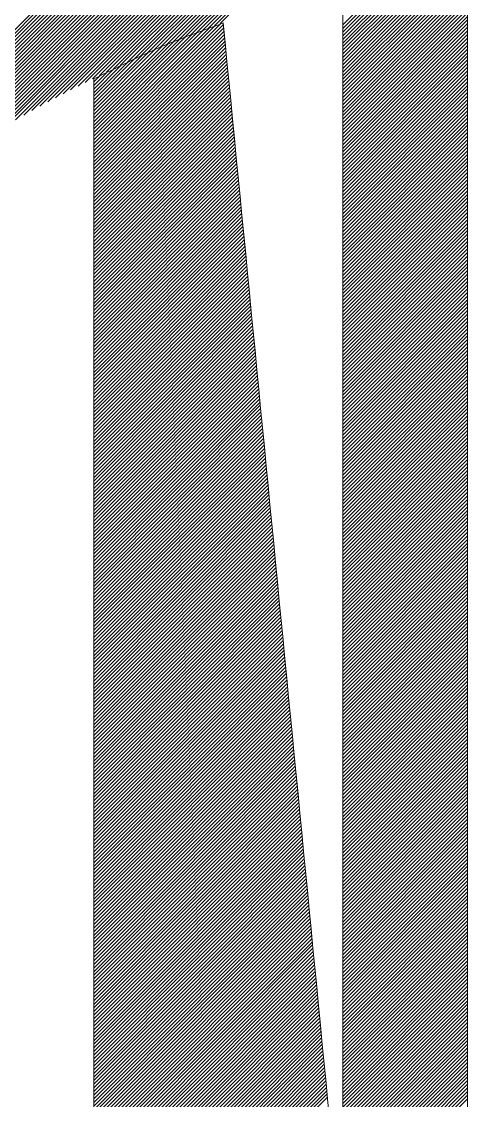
# Model space of a CAD drawing. Header units: inches. Extents: x 35 to 2894, y 23 to 617.
# Drawn here: x 1859.22 to 1862.7, y 133.23 to 141.63 of the extents above; entities that cross this region are included whole.
import ezdxf

# ---------------------------------------------------------------- set-up
doc = ezdxf.new("R2010")
doc.units = ezdxf.units.IN
doc.header["$MEASUREMENT"] = 0
doc.layers.add('ONDOCS', color=7, linetype='Continuous', lineweight=0)

msp = doc.modelspace()

# ---------------------------------------------------------------- linework, layer by layer
at = {"layer": 'ONDOCS', "color": 7, "linetype": 'Continuous', "lineweight": 0, "ltscale": 100}
for p, q in [((1860.729, 141.5982), (1862.0077, 142.877)), ((1860.7745, 141.6154), (1862.0443, 142.8853)), ((1860.3013, 141.4252), (1861.6709, 142.7948)), ((1860.3506, 141.4462), (1861.709, 142.8046)), ((1860.3994, 141.4667), (1861.747, 142.8143)), ((1860.4478, 141.4868), (1861.7847, 142.8237)), ((1860.4957, 141.5064), (1861.8223, 142.833)), ((1860.5431, 141.5255), (1861.8597, 142.8421)), ((1860.5902, 141.5443), (1861.897, 142.8511)), ((1860.6368, 141.5627), (1861.934, 142.8599)), ((1860.6831, 141.5806), (1861.971, 142.8685)), ((1859.8876, 141.2378), (1861.3594, 142.7096)), ((1859.9414, 141.2634), (1861.399, 142.7209)), ((1859.9946, 141.2882), (1861.4384, 142.7321)), ((1860.0471, 141.3125), (1861.4777, 142.743)), ((1860.0991, 141.3361), (1861.5167, 142.7538)), ((1860.1504, 141.3592), (1861.5555, 142.7643)), ((1860.2013, 141.3817), (1861.5942, 142.7747)), ((1860.2516, 141.4037), (1861.6326, 142.7848)), ((1859.4896, 141.0379), (1861.0759, 142.6242)), ((1859.549, 141.069), (1861.1171, 142.6371)), ((1859.6075, 141.0992), (1861.158, 142.6497)), ((1859.6651, 141.1285), (1861.1987, 142.6621)), ((1859.7219, 141.157), (1861.2392, 142.6743)), ((1859.7778, 141.1847), (1861.2795, 142.6863)), ((1859.8331, 141.2116), (1861.3195, 142.6981)), ((1859.1103, 140.8284), (1860.8237, 142.5418)), ((1859.1766, 140.8664), (1860.8664, 142.5562)), ((1859.2416, 140.9031), (1860.9088, 142.5703)), ((1859.3053, 140.9385), (1860.951, 142.5842)), ((1859.3678, 140.9727), (1860.9929, 142.5978)), ((1859.4293, 141.0059), (1861.0345, 142.6111)), ((1858.7538, 140.6134), (1860.6062, 142.4658)), ((1858.8289, 140.6602), (1860.6503, 142.4816)), ((1858.902, 140.7049), (1860.6941, 142.4971)), ((1858.9731, 140.7478), (1860.7376, 142.5123)), ((1859.0425, 140.7889), (1860.7808, 142.5272)), ((1858.3374, 140.3384), (1860.3811, 142.3821)), ((1858.4274, 140.4001), (1860.4267, 142.3995)), ((1858.5136, 140.458), (1860.4721, 142.4165)), ((1858.5965, 140.5126), (1860.5171, 142.4333)), ((1858.6764, 140.5643), (1860.5618, 142.4497)), ((1857.797, 139.9395), (1860.1472, 142.2897)), ((1857.9223, 140.0366), (1860.1947, 142.309)), ((1858.0368, 140.1228), (1860.2419, 142.3278)), ((1858.1431, 140.2008), (1860.2886, 142.3463)), ((1858.2429, 140.2722), (1860.335, 142.3644)), ((1853.5952, 135.8509), (1859.953, 142.2087)), ((1857.2816, 139.509), (1860.0022, 142.2296)), ((1857.4921, 139.6912), (1860.051, 142.2501)), ((1857.6565, 139.8273), (1860.0993, 142.2701)), ((1853.6166, 135.9006), (1859.9033, 142.1873)), ((1853.6384, 135.9507), (1859.8532, 142.1655)), ((1853.6607, 136.0013), (1859.8026, 142.1432)), ((1853.6835, 136.0524), (1859.7515, 142.1204)), ((1861.7305, 141.1815), (1862.6883, 142.1393)), ((1861.7305, 141.2098), (1862.6544, 142.1337)), ((1861.7305, 141.2381), (1862.6206, 142.1282)), ((1861.7305, 141.1532), (1862.7021, 142.1248)), ((1861.7305, 141.2664), (1862.5869, 142.1228)), ((1861.7305, 141.2947), (1862.5533, 142.1175)), ((1853.7069, 136.1041), (1859.6999, 142.097)), ((1861.7305, 141.323), (1862.5197, 142.1122)), ((1861.7305, 141.3513), (1862.486, 142.1068)), ((1861.7305, 141.3796), (1862.4522, 142.1013)), ((1861.7305, 141.1249), (1862.7021, 142.0965)), ((1861.7305, 141.4079), (1862.4182, 142.0956)), ((1861.7305, 141.4362), (1862.3839, 142.0895)), ((1861.7305, 141.4645), (1862.3492, 142.0831)), ((1861.7305, 141.4928), (1862.314, 142.0763)), ((1861.7305, 141.5211), (1862.2783, 142.0688)), ((1861.7305, 141.0966), (1862.7021, 142.0682)), ((1861.7305, 141.5494), (1862.2419, 142.0607)), ((1861.7305, 141.5777), (1862.2049, 142.052)), ((1861.7305, 141.606), (1862.1674, 142.0428)), ((1861.7305, 141.0683), (1862.7021, 142.0399)), ((1861.7305, 141.0401), (1862.7021, 142.0116)), ((1861.7305, 141.0118), (1862.7021, 141.9833)), ((1861.7305, 140.9835), (1862.7021, 141.955)), ((1861.7305, 140.9552), (1862.7021, 141.9267)), ((1861.7305, 140.9269), (1862.7021, 141.8984)), ((1861.7305, 140.8986), (1862.7021, 141.8701)), ((1861.7305, 140.8703), (1862.7021, 141.8418)), ((1861.7305, 140.842), (1862.7021, 141.8135)), ((1861.7305, 140.8137), (1862.7021, 141.7853)), ((1861.7305, 140.7854), (1862.7021, 141.757)), ((1861.7305, 140.7571), (1862.7021, 141.7287)), ((1861.7305, 140.7288), (1862.7021, 141.7004)), ((1859.7874, 140.6249), (1860.7747, 141.6122)), ((1861.7305, 140.7005), (1862.7021, 141.6721)), ((1861.7305, 140.6722), (1862.7021, 141.6438)), ((1861.7305, 140.6439), (1862.7021, 141.6155)), ((1859.7874, 140.5966), (1860.7989, 141.6081)), ((1859.7874, 140.6532), (1860.7294, 141.5951)), ((1859.7874, 140.5683), (1860.8014, 141.5823)), ((1859.7874, 140.6815), (1860.6844, 141.5785)), ((1859.7874, 140.7097), (1860.6396, 141.5619)), ((1859.7874, 140.54), (1860.8039, 141.5565)), ((1859.7874, 140.738), (1860.5948, 141.5454)), ((1859.7874, 140.5117), (1860.8064, 141.5307)), ((1859.7874, 140.7663), (1860.5498, 141.5287)), ((1861.7305, 140.6156), (1862.7021, 141.5872)), ((1861.7305, 140.5873), (1862.7021, 141.5589)), ((1861.7305, 140.559), (1862.7021, 141.5306)), ((1859.7874, 140.7946), (1860.5044, 141.5116)), ((1859.7874, 140.4834), (1860.8089, 141.5049)), ((1859.7874, 140.8229), (1860.4585, 141.4941)), ((1859.7874, 140.4551), (1860.8114, 141.4791)), ((1859.7874, 140.8512), (1860.4119, 141.4757)), ((1859.7874, 140.8795), (1860.3642, 141.4563)), ((1859.7874, 140.4268), (1860.8139, 141.4533)), ((1861.7305, 140.5307), (1862.7021, 141.5023)), ((1861.7305, 140.5024), (1862.7021, 141.474)), ((1861.7305, 140.4741), (1862.7021, 141.4457)), ((1859.7874, 140.9078), (1860.3152, 141.4356)), ((1859.7874, 140.3985), (1860.8164, 141.4275)), ((1859.7874, 140.9361), (1860.2648, 141.4135)), ((1859.7874, 140.3702), (1860.8189, 141.4017)), ((1859.7874, 140.9644), (1860.2131, 141.3901)), ((1859.7874, 140.3419), (1860.8214, 141.3759)), ((1859.7874, 140.9927), (1860.1603, 141.3656)), ((1861.7305, 140.4459), (1862.7021, 141.4174)), ((1861.7305, 140.4176), (1862.7021, 141.3891)), ((1861.7305, 140.3893), (1862.7021, 141.3608)), ((1859.7874, 140.3136), (1860.8239, 141.3501)), ((1859.7874, 141.021), (1860.1064, 141.34)), ((1859.7874, 140.2853), (1860.8264, 141.3244)), ((1859.7874, 141.0493), (1860.0519, 141.3137)), ((1859.7874, 140.257), (1860.8289, 141.2986)), ((1859.7874, 141.0776), (1859.9968, 141.287)), ((1861.7305, 140.361), (1862.7021, 141.3325)), ((1861.7305, 140.3327), (1862.7021, 141.3042)), ((1861.7305, 140.3044), (1862.7021, 141.2759)), ((1859.7874, 140.2287), (1860.8314, 141.2728)), ((1859.7874, 141.1059), (1859.9416, 141.2601)), ((1859.7874, 140.2004), (1860.8339, 141.247)), ((1859.7874, 141.1342), (1859.8865, 141.2333)), ((1859.7874, 140.1721), (1860.8364, 141.2212)), ((1859.7874, 141.1625), (1859.8319, 141.207)), ((1859.7874, 140.1438), (1860.8389, 141.1954)), ((1861.7305, 140.2761), (1862.7021, 141.2476)), ((1861.7305, 140.2478), (1862.7021, 141.2194)), ((1861.7305, 140.2195), (1862.7021, 141.1911)), ((1859.7874, 140.1156), (1860.8414, 141.1696)), ((1859.7874, 140.0873), (1860.844, 141.1438)), ((1859.7874, 140.059), (1860.8465, 141.118)), ((1861.7305, 140.1912), (1862.7021, 141.1628)), ((1861.7305, 140.1629), (1862.7021, 141.1345)), ((1859.7874, 140.0307), (1860.849, 141.0922)), ((1859.7874, 140.0024), (1860.8515, 141.0664)), ((1859.7874, 139.9741), (1860.854, 141.0406)), ((1861.7305, 140.1346), (1862.7021, 141.1062)), ((1861.7305, 140.1063), (1862.7021, 141.0779)), ((1861.7305, 140.078), (1862.7021, 141.0496)), ((1859.7874, 139.9458), (1860.8565, 141.0149)), ((1859.7874, 139.9175), (1860.859, 140.9891)), ((1859.7874, 139.8892), (1860.8615, 140.9633)), ((1861.7305, 140.0497), (1862.7021, 141.0213)), ((1861.7305, 140.0214), (1862.7021, 140.993)), ((1861.7305, 139.9931), (1862.7021, 140.9647)), ((1859.7874, 139.8609), (1860.864, 140.9375)), ((1859.7874, 139.8326), (1860.8665, 140.9117)), ((1859.7874, 139.8043), (1860.869, 140.8859)), ((1859.7874, 139.776), (1860.8715, 140.8601)), ((1861.7305, 139.9648), (1862.7021, 140.9364)), ((1861.7305, 139.9365), (1862.7021, 140.9081)), ((1861.7305, 139.9082), (1862.7021, 140.8798)), ((1859.7874, 139.7477), (1860.874, 140.8343)), ((1859.7874, 139.7194), (1860.8765, 140.8085)), ((1859.7874, 139.6911), (1860.879, 140.7827)), ((1861.7305, 139.88), (1862.7021, 140.8515)), ((1861.7305, 139.8517), (1862.7021, 140.8232)), ((1861.7305, 139.8234), (1862.7021, 140.7949)), ((1859.7874, 139.6628), (1860.8815, 140.7569)), ((1859.7874, 139.6345), (1860.884, 140.7311)), ((1859.7874, 139.6062), (1860.8865, 140.7054)), ((1861.7305, 139.7951), (1862.7021, 140.7666)), ((1861.7305, 139.7668), (1862.7021, 140.7383)), ((1861.7305, 139.7385), (1862.7021, 140.71)), ((1859.7874, 139.5779), (1860.889, 140.6796)), ((1859.7874, 139.5496), (1860.8915, 140.6538)), ((1859.7874, 139.5214), (1860.894, 140.628)), ((1859.7874, 139.4931), (1860.8965, 140.6022)), ((1861.7305, 139.7102), (1862.7021, 140.6817)), ((1861.7305, 139.6819), (1862.7021, 140.6534)), ((1861.7305, 139.6536), (1862.7021, 140.6252)), ((1859.7874, 139.4648), (1860.899, 140.5764)), ((1859.7874, 139.4365), (1860.9015, 140.5506)), ((1859.7874, 139.4082), (1860.904, 140.5248)), ((1861.7305, 139.6253), (1862.7021, 140.5969)), ((1861.7305, 139.597), (1862.7021, 140.5686)), ((1861.7305, 139.5687), (1862.7021, 140.5403)), ((1859.7874, 139.3799), (1860.9065, 140.499)), ((1859.7874, 139.3516), (1860.909, 140.4732)), ((1859.7874, 139.3233), (1860.9116, 140.4474)), ((1861.7305, 139.5404), (1862.7021, 140.512)), ((1861.7305, 139.5121), (1862.7021, 140.4837)), ((1861.7305, 139.4838), (1862.7021, 140.4554)), ((1859.7874, 139.295), (1860.9141, 140.4217)), ((1859.7874, 139.2667), (1860.9166, 140.3959)), ((1859.7874, 139.2384), (1860.9191, 140.3701)), ((1861.7305, 139.4555), (1862.7021, 140.4271)), ((1861.7305, 139.4272), (1862.7021, 140.3988)), ((1861.7305, 139.3989), (1862.7021, 140.3705)), ((1859.7874, 139.2101), (1860.9216, 140.3443)), ((1859.7874, 139.1818), (1860.9241, 140.3185)), ((1859.7874, 139.1535), (1860.9266, 140.2927)), ((1859.7874, 139.1252), (1860.9291, 140.2669)), ((1861.7305, 139.3706), (1862.7021, 140.3422)), ((1861.7305, 139.3423), (1862.7021, 140.3139)), ((1861.7305, 139.3141), (1862.7021, 140.2856)), ((1859.7874, 139.0969), (1860.9316, 140.2411)), ((1859.7874, 139.0686), (1860.9341, 140.2153)), ((1859.7874, 139.0403), (1860.9366, 140.1895)), ((1861.7305, 139.2858), (1862.7021, 140.2573)), ((1861.7305, 139.2575), (1862.7021, 140.229)), ((1861.7305, 139.2292), (1862.7021, 140.2007)), ((1859.7874, 139.012), (1860.9391, 140.1637)), ((1859.7874, 138.9837), (1860.9416, 140.1379)), ((1859.7874, 138.9555), (1860.9441, 140.1122)), ((1861.7305, 139.2009), (1862.7021, 140.1724)), ((1861.7305, 139.1726), (1862.7021, 140.1441)), ((1861.7305, 139.1443), (1862.7021, 140.1158)), ((1859.7874, 138.9272), (1860.9466, 140.0864)), ((1859.7874, 138.8989), (1860.9491, 140.0606)), ((1859.7874, 138.8706), (1860.9516, 140.0348)), ((1861.7305, 139.116), (1862.7021, 140.0875)), ((1861.7305, 139.0877), (1862.7021, 140.0593)), ((1861.7305, 139.0594), (1862.7021, 140.031)), ((1859.7874, 138.8423), (1860.9541, 140.009)), ((1859.7874, 138.814), (1860.9566, 139.9832)), ((1859.7874, 138.7857), (1860.9591, 139.9574)), ((1859.7874, 138.7574), (1860.9616, 139.9316)), ((1861.7305, 139.0311), (1862.7021, 140.0027)), ((1861.7305, 139.0028), (1862.7021, 139.9744)), ((1861.7305, 138.9745), (1862.7021, 139.9461)), ((1859.7874, 138.7291), (1860.9641, 139.9058)), ((1859.7874, 138.7008), (1860.9666, 139.88)), ((1859.7874, 138.6725), (1860.9691, 139.8542)), ((1861.7305, 138.9462), (1862.7021, 139.9178)), ((1861.7305, 138.9179), (1862.7021, 139.8895)), ((1861.7305, 138.8896), (1862.7021, 139.8612)), ((1859.7874, 138.6442), (1860.9716, 139.8284)), ((1859.7874, 138.6159), (1860.9741, 139.8027)), ((1859.7874, 138.5876), (1860.9766, 139.7769)), ((1861.7305, 138.8613), (1862.7021, 139.8329)), ((1861.7305, 138.833), (1862.7021, 139.8046)), ((1861.7305, 138.8047), (1862.7021, 139.7763)), ((1859.7874, 138.5593), (1860.9791, 139.7511)), ((1859.7874, 138.531), (1860.9817, 139.7253)), ((1859.7874, 138.5027), (1860.9842, 139.6995)), ((1861.7305, 138.7764), (1862.7021, 139.748)), ((1861.7305, 138.7482), (1862.7021, 139.7197)), ((1861.7305, 138.7199), (1862.7021, 139.6914)), ((1859.7874, 138.4744), (1860.9867, 139.6737)), ((1859.7874, 138.4461), (1860.9892, 139.6479)), ((1859.7874, 138.4178), (1860.9917, 139.6221)), ((1859.7874, 138.3896), (1860.9942, 139.5963)), ((1861.7305, 138.6916), (1862.7021, 139.6631)), ((1861.7305, 138.6633), (1862.7021, 139.6348)), ((1861.7305, 138.635), (1862.7021, 139.6065)), ((1859.7874, 138.3613), (1860.9967, 139.5705)), ((1859.7874, 138.333), (1860.9992, 139.5447)), ((1859.7874, 138.3047), (1861.0017, 139.519)), ((1861.7305, 138.6067), (1862.7021, 139.5782)), ((1861.7305, 138.5784), (1862.7021, 139.5499)), ((1861.7305, 138.5501), (1862.7021, 139.5216)), ((1859.7874, 138.2764), (1861.0042, 139.4932)), ((1859.7874, 138.2481), (1861.0067, 139.4674)), ((1859.7874, 138.2198), (1861.0092, 139.4416)), ((1861.7305, 138.5218), (1862.7021, 139.4934)), ((1861.7305, 138.4935), (1862.7021, 139.4651)), ((1861.7305, 138.4652), (1862.7021, 139.4368)), ((1859.7874, 138.1915), (1861.0117, 139.4158)), ((1859.7874, 138.1632), (1861.0142, 139.39)), ((1859.7874, 138.1349), (1861.0167, 139.3642)), ((1861.7305, 138.4369), (1862.7021, 139.4085)), ((1861.7305, 138.4086), (1862.7021, 139.3802)), ((1861.7305, 138.3803), (1862.7021, 139.3519)), ((1859.7874, 138.1066), (1861.0192, 139.3384)), ((1859.7874, 138.0783), (1861.0217, 139.3126)), ((1859.7874, 138.05), (1861.0242, 139.2868)), ((1859.7874, 138.0217), (1861.0267, 139.261)), ((1861.7305, 138.352), (1862.7021, 139.3236)), ((1861.7305, 138.3237), (1862.7021, 139.2953)), ((1861.7305, 138.2954), (1862.7021, 139.267)), ((1859.7874, 137.9934), (1861.0292, 139.2352)), ((1859.7874, 137.9651), (1861.0317, 139.2095)), ((1859.7874, 137.9368), (1861.0342, 139.1837)), ((1861.7305, 138.2671), (1862.7021, 139.2387)), ((1861.7305, 138.2388), (1862.7021, 139.2104)), ((1861.7305, 138.2105), (1862.7021, 139.1821)), ((1859.7874, 137.9085), (1861.0367, 139.1579)), ((1859.7874, 137.8802), (1861.0392, 139.1321)), ((1859.7874, 137.8519), (1861.0417, 139.1063)), ((1861.7305, 138.1822), (1862.7021, 139.1538)), ((1861.7305, 138.154), (1862.7021, 139.1255)), ((1861.7305, 138.1257), (1862.7021, 139.0972)), ((1859.7874, 137.8237), (1861.0442, 139.0805)), ((1859.7874, 137.7954), (1861.0467, 139.0547)), ((1859.7874, 137.7671), (1861.0493, 139.0289)), ((1861.7305, 138.0974), (1862.7021, 139.0689)), ((1861.7305, 138.0691), (1862.7021, 139.0406)), ((1861.7305, 138.0408), (1862.7021, 139.0123)), ((1859.7874, 137.7388), (1861.0518, 139.0031)), ((1859.7874, 137.7105), (1861.0543, 138.9773)), ((1859.7874, 137.6822), (1861.0568, 138.9515)), ((1859.7874, 137.6539), (1861.0593, 138.9257)), ((1861.7305, 138.0125), (1862.7021, 138.984)), ((1861.7305, 137.9842), (1862.7021, 138.9557)), ((1861.7305, 137.9559), (1862.7021, 138.9275)), ((1859.7874, 137.6256), (1861.0618, 138.9)), ((1859.7874, 137.5973), (1861.0643, 138.8742)), ((1859.7874, 137.569), (1861.0668, 138.8484)), ((1861.7305, 137.9276), (1862.7021, 138.8992)), ((1861.7305, 137.8993), (1862.7021, 138.8709)), ((1861.7305, 137.871), (1862.7021, 138.8426)), ((1859.7874, 137.5407), (1861.0693, 138.8226)), ((1859.7874, 137.5124), (1861.0718, 138.7968)), ((1859.7874, 137.4841), (1861.0743, 138.771)), ((1861.7305, 137.8427), (1862.7021, 138.8143)), ((1861.7305, 137.8144), (1862.7021, 138.786)), ((1861.7305, 137.7861), (1862.7021, 138.7577)), ((1859.7874, 137.4558), (1861.0768, 138.7452)), ((1859.7874, 137.4275), (1861.0793, 138.7194)), ((1859.7874, 137.3992), (1861.0818, 138.6936)), ((1861.7305, 137.7578), (1862.7021, 138.7294)), ((1861.7305, 137.7295), (1862.7021, 138.7011)), ((1861.7305, 137.7012), (1862.7021, 138.6728)), ((1859.7874, 137.3709), (1861.0843, 138.6678)), ((1859.7874, 137.3426), (1861.0868, 138.642)), ((1859.7874, 137.3143), (1861.0893, 138.6163)), ((1859.7874, 137.286), (1861.0918, 138.5905)), ((1861.7305, 137.6729), (1862.7021, 138.6445)), ((1861.7305, 137.6446), (1862.7021, 138.6162)), ((1861.7305, 137.6163), (1862.7021, 138.5879)), ((1859.7874, 137.2577), (1861.0943, 138.5647)), ((1859.7874, 137.2295), (1861.0968, 138.5389)), ((1859.7874, 137.2012), (1861.0993, 138.5131)), ((1861.7305, 137.5881), (1862.7021, 138.5596)), ((1861.7305, 137.5598), (1862.7021, 138.5313)), ((1861.7305, 137.5315), (1862.7021, 138.503)), ((1859.7874, 137.1729), (1861.1018, 138.4873)), ((1859.7874, 137.1446), (1861.1043, 138.4615)), ((1859.7874, 137.1163), (1861.1068, 138.4357)), ((1861.7305, 137.5032), (1862.7021, 138.4747)), ((1861.7305, 137.4749), (1862.7021, 138.4464)), ((1861.7305, 137.4466), (1862.7021, 138.4181)), ((1859.7874, 137.088), (1861.1093, 138.4099)), ((1859.7874, 137.0597), (1861.1118, 138.3841)), ((1859.7874, 137.0314), (1861.1143, 138.3583)), ((1861.7305, 137.4183), (1862.7021, 138.3898)), ((1861.7305, 137.39), (1862.7021, 138.3615)), ((1861.7305, 137.3617), (1862.7021, 138.3333)), ((1859.7874, 137.0031), (1861.1168, 138.3325)), ((1859.7874, 136.9748), (1861.1194, 138.3068)), ((1859.7874, 136.9465), (1861.1219, 138.281)), ((1859.7874, 136.9182), (1861.1244, 138.2552)), ((1861.7305, 137.3334), (1862.7021, 138.305)), ((1861.7305, 137.3051), (1862.7021, 138.2767)), ((1859.7874, 136.8899), (1861.1269, 138.2294)), ((1859.7874, 136.8616), (1861.1294, 138.2036)), ((1859.7874, 136.8333), (1861.1319, 138.1778)), ((1861.7305, 137.2768), (1862.7021, 138.2484)), ((1861.7305, 137.2485), (1862.7021, 138.2201)), ((1861.7305, 137.2202), (1862.7021, 138.1918)), ((1859.7874, 136.805), (1861.1344, 138.152)), ((1859.7874, 136.7767), (1861.1369, 138.1262)), ((1859.7874, 136.7484), (1861.1394, 138.1004)), ((1861.7305, 137.1919), (1862.7021, 138.1635)), ((1861.7305, 137.1636), (1862.7021, 138.1352)), ((1861.7305, 137.1353), (1862.7021, 138.1069)), ((1859.7874, 136.7201), (1861.1419, 138.0746)), ((1859.7874, 136.6918), (1861.1444, 138.0488)), ((1859.7874, 136.6636), (1861.1469, 138.023)), ((1859.7874, 136.6353), (1861.1494, 137.9973)), ((1861.7305, 137.107), (1862.7021, 138.0786)), ((1861.7305, 137.0787), (1862.7021, 138.0503)), ((1861.7305, 137.0504), (1862.7021, 138.022)), ((1859.7874, 136.607), (1861.1519, 137.9715)), ((1859.7874, 136.5787), (1861.1544, 137.9457)), ((1859.7874, 136.5504), (1861.1569, 137.9199)), ((1861.7305, 137.0222), (1862.7021, 137.9937)), ((1861.7305, 136.9939), (1862.7021, 137.9654)), ((1861.7305, 136.9656), (1862.7021, 137.9371)), ((1859.7874, 136.5221), (1861.1594, 137.8941)), ((1859.7874, 136.4938), (1861.1619, 137.8683)), ((1859.7874, 136.4655), (1861.1644, 137.8425)), ((1861.7305, 136.9373), (1862.7021, 137.9088)), ((1861.7305, 136.909), (1862.7021, 137.8805)), ((1861.7305, 136.8807), (1862.7021, 137.8522)), ((1859.7874, 136.4372), (1861.1669, 137.8167)), ((1859.7874, 136.4089), (1861.1694, 137.7909)), ((1859.7874, 136.3806), (1861.1719, 137.7651)), ((1861.7305, 136.8524), (1862.7021, 137.8239)), ((1861.7305, 136.8241), (1862.7021, 137.7956)), ((1861.7305, 136.7958), (1862.7021, 137.7674)), ((1859.7874, 136.3523), (1861.1744, 137.7393)), ((1859.7874, 136.324), (1861.1769, 137.7136)), ((1859.7874, 136.2957), (1861.1794, 137.6878)), ((1859.7874, 136.2674), (1861.1819, 137.662)), ((1861.7305, 136.7675), (1862.7021, 137.7391)), ((1861.7305, 136.7392), (1862.7021, 137.7108)), ((1861.7305, 136.7109), (1862.7021, 137.6825)), ((1859.7874, 136.2391), (1861.1844, 137.6362)), ((1859.7874, 136.2108), (1861.187, 137.6104)), ((1859.7874, 136.1825), (1861.1895, 137.5846)), ((1861.7305, 136.6826), (1862.7021, 137.6542)), ((1861.7305, 136.6543), (1862.7021, 137.6259)), ((1861.7305, 136.626), (1862.7021, 137.5976)), ((1859.7874, 136.1542), (1861.192, 137.5588)), ((1859.7874, 136.1259), (1861.1945, 137.533)), ((1859.7874, 136.0977), (1861.197, 137.5072)), ((1861.7305, 136.5977), (1862.7021, 137.5693)), ((1861.7305, 136.5694), (1862.7021, 137.541)), ((1861.7305, 136.5411), (1862.7021, 137.5127)), ((1859.7874, 136.0694), (1861.1995, 137.4814)), ((1859.7874, 136.0411), (1861.202, 137.4556)), ((1859.7874, 136.0128), (1861.2045, 137.4298)), ((1861.7305, 136.5128), (1862.7021, 137.4844)), ((1861.7305, 136.4845), (1862.7021, 137.4561)), ((1861.7305, 136.4563), (1862.7021, 137.4278)), ((1859.7874, 135.9845), (1861.207, 137.4041)), ((1859.7874, 135.9562), (1861.2095, 137.3783)), ((1859.7874, 135.9279), (1861.212, 137.3525)), ((1859.7874, 135.8996), (1861.2145, 137.3267)), ((1861.7305, 136.428), (1862.7021, 137.3995)), ((1861.7305, 136.3997), (1862.7021, 137.3712)), ((1861.7305, 136.3714), (1862.7021, 137.3429)), ((1859.7874, 135.8713), (1861.217, 137.3009)), ((1859.7874, 135.843), (1861.2195, 137.2751)), ((1859.7874, 135.8147), (1861.222, 137.2493)), ((1861.7305, 136.3431), (1862.7021, 137.3146)), ((1861.7305, 136.3148), (1862.7021, 137.2863)), ((1861.7305, 136.2865), (1862.7021, 137.258)), ((1859.7874, 135.7864), (1861.2245, 137.2235)), ((1859.7874, 135.7581), (1861.227, 137.1977)), ((1859.7874, 135.7298), (1861.2295, 137.1719)), ((1861.7305, 136.2582), (1862.7021, 137.2297)), ((1861.7305, 136.2299), (1862.7021, 137.2015)), ((1861.7305, 136.2016), (1862.7021, 137.1732)), ((1859.7874, 135.7015), (1861.232, 137.1461)), ((1859.7874, 135.6732), (1861.2345, 137.1204)), ((1859.7874, 135.6449), (1861.237, 137.0946)), ((1861.7305, 136.1733), (1862.7021, 137.1449)), ((1861.7305, 136.145), (1862.7021, 137.1166)), ((1861.7305, 136.1167), (1862.7021, 137.0883)), ((1859.7874, 135.6166), (1861.2395, 137.0688)), ((1859.7874, 135.5883), (1861.242, 137.043)), ((1859.7874, 135.56), (1861.2445, 137.0172)), ((1859.7874, 135.5318), (1861.247, 136.9914)), ((1861.7305, 136.0884), (1862.7021, 137.06)), ((1861.7305, 136.0601), (1862.7021, 137.0317)), ((1861.7305, 136.0318), (1862.7021, 137.0034)), ((1859.7874, 135.5035), (1861.2495, 136.9656)), ((1859.7874, 135.4752), (1861.252, 136.9398)), ((1859.7874, 135.4469), (1861.2546, 136.914)), ((1861.7305, 136.0035), (1862.7021, 136.9751)), ((1861.7305, 135.9752), (1862.7021, 136.9468)), ((1861.7305, 135.9469), (1862.7021, 136.9185)), ((1859.7874, 135.4186), (1861.2571, 136.8882)), ((1859.7874, 135.3903), (1861.2596, 136.8624)), ((1859.7874, 135.362), (1861.2621, 136.8366)), ((1861.7305, 135.9186), (1862.7021, 136.8902)), ((1861.7305, 135.8903), (1862.7021, 136.8619)), ((1861.7305, 135.8621), (1862.7021, 136.8336)), ((1859.7874, 135.3337), (1861.2646, 136.8109)), ((1859.7874, 135.3054), (1861.2671, 136.7851)), ((1859.7874, 135.2771), (1861.2696, 136.7593)), ((1861.7305, 135.8338), (1862.7021, 136.8053)), ((1861.7305, 135.8055), (1862.7021, 136.777)), ((1861.7305, 135.7772), (1862.7021, 136.7487)), ((1859.7874, 135.2488), (1861.2721, 136.7335)), ((1859.7874, 135.2205), (1861.2746, 136.7077)), ((1859.7874, 135.1922), (1861.2771, 136.6819)), ((1859.7874, 135.1639), (1861.2796, 136.6561)), ((1861.7305, 135.7489), (1862.7021, 136.7204)), ((1861.7305, 135.7206), (1862.7021, 136.6921)), ((1861.7305, 135.6923), (1862.7021, 136.6638)), ((1859.7874, 135.1356), (1861.2821, 136.6303)), ((1859.7874, 135.1073), (1861.2846, 136.6045)), ((1859.7874, 135.079), (1861.2871, 136.5787)), ((1861.7305, 135.664), (1862.7021, 136.6356)), ((1861.7305, 135.6357), (1862.7021, 136.6073)), ((1861.7305, 135.6074), (1862.7021, 136.579)), ((1859.7874, 135.0507), (1861.2896, 136.5529)), ((1859.7874, 135.0224), (1861.2921, 136.5271)), ((1859.7874, 134.9941), (1861.2946, 136.5014)), ((1861.7305, 135.5791), (1862.7021, 136.5507)), ((1861.7305, 135.5508), (1862.7021, 136.5224)), ((1861.7305, 135.5225), (1862.7021, 136.4941)), ((1859.7874, 134.9658), (1861.2971, 136.4756)), ((1859.7874, 134.9376), (1861.2996, 136.4498)), ((1859.7874, 134.9093), (1861.3021, 136.424)), ((1861.7305, 135.4942), (1862.7021, 136.4658)), ((1861.7305, 135.4659), (1862.7021, 136.4375)), ((1861.7305, 135.4376), (1862.7021, 136.4092)), ((1859.7874, 134.881), (1861.3046, 136.3982)), ((1859.7874, 134.8527), (1861.3071, 136.3724)), ((1859.7874, 134.8244), (1861.3096, 136.3466)), ((1859.7874, 134.7961), (1861.3121, 136.3208)), ((1861.7305, 135.4093), (1862.7021, 136.3809)), ((1861.7305, 135.381), (1862.7021, 136.3526)), ((1861.7305, 135.3527), (1862.7021, 136.3243)), ((1859.7874, 134.7678), (1861.3146, 136.295)), ((1859.7874, 134.7395), (1861.3171, 136.2692)), ((1859.7874, 134.7112), (1861.3196, 136.2434)), ((1861.7305, 135.3244), (1862.7021, 136.296)), ((1861.7305, 135.2962), (1862.7021, 136.2677)), ((1861.7305, 135.2679), (1862.7021, 136.2394)), ((1859.7874, 134.6829), (1861.3221, 136.2177)), ((1859.7874, 134.6546), (1861.3247, 136.1919)), ((1859.7874, 134.6263), (1861.3272, 136.1661)), ((1861.7305, 135.2396), (1862.7021, 136.2111)), ((1861.7305, 135.2113), (1862.7021, 136.1828)), ((1861.7305, 135.183), (1862.7021, 136.1545)), ((1859.7874, 134.598), (1861.3297, 136.1403)), ((1859.7874, 134.5697), (1861.3322, 136.1145)), ((1859.7874, 134.5414), (1861.3347, 136.0887)), ((1861.7305, 135.1547), (1862.7021, 136.1262)), ((1861.7305, 135.1264), (1862.7021, 136.0979)), ((1861.7305, 135.0981), (1862.7021, 136.0696)), ((1859.7874, 134.5131), (1861.3372, 136.0629)), ((1859.7874, 134.4848), (1861.3397, 136.0371)), ((1859.7874, 134.4565), (1861.3422, 136.0113)), ((1859.7874, 134.4282), (1861.3447, 135.9855)), ((1861.7305, 135.0698), (1862.7021, 136.0414)), ((1861.7305, 135.0415), (1862.7021, 136.0131)), ((1861.7305, 135.0132), (1862.7021, 135.9848)), ((1859.7874, 134.3999), (1861.3472, 135.9597)), ((1859.7874, 134.3717), (1861.3497, 135.9339)), ((1859.7874, 134.3434), (1861.3522, 135.9082)), ((1861.7305, 134.9849), (1862.7021, 135.9565)), ((1861.7305, 134.9566), (1862.7021, 135.9282)), ((1861.7305, 134.9283), (1862.7021, 135.8999)), ((1859.7874, 134.3151), (1861.3547, 135.8824)), ((1859.7874, 134.2868), (1861.3572, 135.8566)), ((1859.7874, 134.2585), (1861.3597, 135.8308)), ((1861.7305, 134.9), (1862.7021, 135.8716)), ((1861.7305, 134.8717), (1862.7021, 135.8433)), ((1861.7305, 134.8434), (1862.7021, 135.815)), ((1859.7874, 134.2302), (1861.3622, 135.805)), ((1859.7874, 134.2019), (1861.3647, 135.7792)), ((1859.7874, 134.1736), (1861.3672, 135.7534)), ((1861.7305, 134.8151), (1862.7021, 135.7867)), ((1861.7305, 134.7868), (1862.7021, 135.7584)), ((1861.7305, 134.7585), (1862.7021, 135.7301)), ((1859.7874, 134.1453), (1861.3697, 135.7276)), ((1859.7874, 134.117), (1861.3722, 135.7018)), ((1859.7874, 134.0887), (1861.3747, 135.676)), ((1859.7874, 134.0604), (1861.3772, 135.6502)), ((1861.7305, 134.7303), (1862.7021, 135.7018)), ((1861.7305, 134.702), (1862.7021, 135.6735)), ((1861.7305, 134.6737), (1862.7021, 135.6452)), ((1859.7874, 134.0321), (1861.3797, 135.6244)), ((1859.7874, 134.0038), (1861.3822, 135.5987)), ((1859.7874, 133.9755), (1861.3847, 135.5729)), ((1861.7305, 134.6454), (1862.7021, 135.6169)), ((1861.7305, 134.6171), (1862.7021, 135.5886)), ((1861.7305, 134.5888), (1862.7021, 135.5603)), ((1859.7874, 133.9472), (1861.3872, 135.5471)), ((1859.7874, 133.9189), (1861.3897, 135.5213)), ((1859.7874, 133.8906), (1861.3923, 135.4955)), ((1861.7305, 134.5605), (1862.7021, 135.532)), ((1861.7305, 134.5322), (1862.7021, 135.5037)), ((1859.7874, 133.8623), (1861.3948, 135.4697)), ((1859.7874, 133.834), (1861.3973, 135.4439)), ((1859.7874, 133.8058), (1861.3998, 135.4181)), ((1859.7874, 133.7775), (1861.4023, 135.3923)), ((1861.7305, 134.5039), (1862.7021, 135.4755)), ((1861.7305, 134.4756), (1862.7021, 135.4472)), ((1861.7305, 134.4473), (1862.7021, 135.4189)), ((1859.7874, 133.7492), (1861.4048, 135.3665)), ((1859.7874, 133.7209), (1861.4073, 135.3407)), ((1859.7874, 133.6926), (1861.4098, 135.315)), ((1861.7305, 134.419), (1862.7021, 135.3906)), ((1861.7305, 134.3907), (1862.7021, 135.3623)), ((1861.7305, 134.3624), (1862.7021, 135.334)), ((1859.7874, 133.6643), (1861.4123, 135.2892)), ((1859.7874, 133.636), (1861.4148, 135.2634)), ((1859.7874, 133.6077), (1861.4173, 135.2376)), ((1861.7305, 134.3341), (1862.7021, 135.3057)), ((1861.7305, 134.3058), (1862.7021, 135.2774)), ((1861.7305, 134.2775), (1862.7021, 135.2491)), ((1859.7874, 133.5794), (1861.4198, 135.2118)), ((1859.7874, 133.5511), (1861.4223, 135.186)), ((1859.7874, 133.5228), (1861.4248, 135.1602)), ((1861.7305, 134.2492), (1862.7021, 135.2208)), ((1861.7305, 134.2209), (1862.7021, 135.1925)), ((1861.7305, 134.1926), (1862.7021, 135.1642)), ((1859.7874, 133.4945), (1861.4273, 135.1344)), ((1859.7874, 133.4662), (1861.4298, 135.1086)), ((1859.7874, 133.4379), (1861.4323, 135.0828)), ((1859.7874, 133.4096), (1861.4348, 135.057)), ((1861.7305, 134.1644), (1862.7021, 135.1359)), ((1861.7305, 134.1361), (1862.7021, 135.1076)), ((1861.7305, 134.1078), (1862.7021, 135.0793)), ((1859.7874, 133.3813), (1861.4373, 135.0312)), ((1859.7874, 133.353), (1861.4398, 135.0055)), ((1859.7874, 133.3247), (1861.4423, 134.9797)), ((1861.7305, 134.0795), (1862.7021, 135.051)), ((1861.7305, 134.0512), (1862.7021, 135.0227)), ((1861.7305, 134.0229), (1862.7021, 134.9944)), ((1859.7874, 133.2964), (1861.4448, 134.9539)), ((1859.7874, 133.2681), (1861.4473, 134.9281)), ((1859.7874, 133.2399), (1861.4498, 134.9023)), ((1861.7305, 133.9946), (1862.7021, 134.9661)), ((1861.7305, 133.9663), (1862.7021, 134.9378)), ((1861.7305, 133.938), (1862.7021, 134.9096)), ((1859.7874, 133.2116), (1861.4523, 134.8765)), ((1859.7874, 133.1833), (1861.4548, 134.8507)), ((1859.7874, 133.155), (1861.4573, 134.8249)), ((1861.7305, 133.9097), (1862.7021, 134.8813)), ((1861.7305, 133.8814), (1862.7021, 134.853)), ((1861.7305, 133.8531), (1862.7021, 134.8247)), ((1859.7874, 133.1267), (1861.4599, 134.7991)), ((1859.7874, 133.0984), (1861.4624, 134.7733)), ((1859.7874, 133.0701), (1861.4649, 134.7475)), ((1859.7874, 133.0418), (1861.4674, 134.7217)), ((1861.7305, 133.8248), (1862.7021, 134.7964)), ((1861.7305, 133.7965), (1862.7021, 134.7681)), ((1861.7305, 133.7682), (1862.7021, 134.7398)), ((1859.7874, 133.0135), (1861.4699, 134.696)), ((1859.7874, 132.9852), (1861.4724, 134.6702)), ((1859.7874, 132.9569), (1861.4749, 134.6444)), ((1861.7305, 133.7399), (1862.7021, 134.7115)), ((1861.7305, 133.7116), (1862.7021, 134.6832)), ((1861.7305, 133.6833), (1862.7021, 134.6549)), ((1859.7874, 132.9286), (1861.4774, 134.6186)), ((1859.7874, 132.9003), (1861.4799, 134.5928)), ((1859.7874, 132.872), (1861.4824, 134.567)), ((1861.7305, 133.655), (1862.7021, 134.6266)), ((1861.7305, 133.6267), (1862.7021, 134.5983)), ((1861.7305, 133.5984), (1862.7021, 134.57)), ((1859.7874, 132.8437), (1861.4849, 134.5412)), ((1859.7874, 132.8154), (1861.4874, 134.5154)), ((1859.7874, 132.7871), (1861.4899, 134.4896)), ((1861.7305, 133.5702), (1862.7021, 134.5417)), ((1861.7305, 133.5419), (1862.7021, 134.5134)), ((1861.7305, 133.5136), (1862.7021, 134.4851)), ((1859.7874, 132.7588), (1861.4924, 134.4638)), ((1859.7874, 132.7305), (1861.4949, 134.438)), ((1859.7874, 132.7022), (1861.4974, 134.4123)), ((1859.7874, 132.6739), (1861.4999, 134.3865)), ((1861.7305, 133.4853), (1862.7021, 134.4568)), ((1861.7305, 133.457), (1862.7021, 134.4285)), ((1861.7305, 133.4287), (1862.7021, 134.4002)), ((1859.7874, 132.6457), (1861.5024, 134.3607)), ((1859.7874, 132.6174), (1861.5049, 134.3349)), ((1859.7874, 132.5891), (1861.5074, 134.3091)), ((1861.7305, 133.4004), (1862.7021, 134.3719)), ((1861.7305, 133.3721), (1862.7021, 134.3437)), ((1861.7305, 133.3438), (1862.7021, 134.3154)), ((1859.7874, 132.5608), (1861.5099, 134.2833)), ((1859.7874, 132.5325), (1861.5124, 134.2575)), ((1859.7874, 132.5042), (1861.5149, 134.2317)), ((1861.7305, 133.3155), (1862.7021, 134.2871)), ((1861.7305, 133.2872), (1862.7021, 134.2588)), ((1861.7305, 133.2589), (1862.7021, 134.2305)), ((1859.7874, 132.4759), (1861.5174, 134.2059)), ((1859.7874, 132.4476), (1861.5199, 134.1801)), ((1859.7874, 132.4193), (1861.5224, 134.1543)), ((1861.7305, 133.2306), (1862.7021, 134.2022)), ((1861.7305, 133.2023), (1862.7021, 134.1739)), ((1861.7305, 133.174), (1862.7021, 134.1456)), ((1859.7874, 132.391), (1861.5249, 134.1285)), ((1859.7874, 132.3627), (1861.5274, 134.1028)), ((1859.7874, 132.3344), (1861.53, 134.077)), ((1859.7874, 132.3061), (1861.5325, 134.0512)), ((1861.7305, 133.1457), (1862.7021, 134.1173)), ((1861.7305, 133.1174), (1862.7021, 134.089)), ((1861.7305, 133.0891), (1862.7021, 134.0607)), ((1859.7874, 132.2778), (1861.535, 134.0254)), ((1859.7874, 132.2495), (1861.5375, 133.9996)), ((1859.7874, 132.2212), (1861.54, 133.9738)), ((1861.7305, 133.0608), (1862.7021, 134.0324)), ((1861.7305, 133.0325), (1862.7021, 134.0041)), ((1861.7305, 133.0043), (1862.7021, 133.9758)), ((1859.7874, 132.1929), (1861.5425, 133.948)), ((1859.7874, 132.1646), (1861.545, 133.9222)), ((1859.7874, 132.1363), (1861.5475, 133.8964)), ((1861.7305, 132.976), (1862.7021, 133.9475)), ((1861.7305, 132.9477), (1862.7021, 133.9192)), ((1861.7305, 132.9194), (1862.7021, 133.8909)), ((1859.7874, 132.108), (1861.55, 133.8706)), ((1859.7874, 132.0798), (1861.5525, 133.8448)), ((1859.7874, 132.0515), (1861.555, 133.8191)), ((1861.7305, 132.8911), (1862.7021, 133.8626)), ((1861.7305, 132.8628), (1862.7021, 133.8343)), ((1861.7305, 132.8345), (1862.7021, 133.806)), ((1859.7874, 132.0232), (1861.5575, 133.7933)), ((1859.7874, 131.9949), (1861.56, 133.7675)), ((1859.7874, 131.9666), (1861.5625, 133.7417)), ((1859.7874, 131.9383), (1861.565, 133.7159)), ((1861.7305, 132.8062), (1862.7021, 133.7777)), ((1861.7305, 132.7779), (1862.7021, 133.7495)), ((1861.7305, 132.7496), (1862.7021, 133.7212)), ((1859.7874, 131.91), (1861.5675, 133.6901)), ((1859.7874, 131.8817), (1861.57, 133.6643)), ((1859.7874, 131.8534), (1861.5725, 133.6385)), ((1861.7305, 132.7213), (1862.7021, 133.6929)), ((1861.7305, 132.693), (1862.7021, 133.6646)), ((1861.7305, 132.6647), (1862.7021, 133.6363)), ((1859.7874, 131.8251), (1861.575, 133.6127)), ((1859.7874, 131.7968), (1861.5775, 133.5869)), ((1859.7874, 131.7685), (1861.58, 133.5611)), ((1861.7305, 132.6364), (1862.7021, 133.608)), ((1861.7305, 132.6081), (1862.7021, 133.5797)), ((1861.7305, 132.5798), (1862.7021, 133.5514)), ((1859.7874, 131.7402), (1861.5825, 133.5353)), ((1859.7874, 131.7119), (1861.585, 133.5096)), ((1859.7874, 131.6836), (1861.5875, 133.4838)), ((1861.7305, 132.5515), (1862.7021, 133.5231)), ((1861.7305, 132.5232), (1862.7021, 133.4948)), ((1861.7305, 132.4949), (1862.7021, 133.4665)), ((1859.7874, 131.6553), (1861.59, 133.458)), ((1859.7874, 131.627), (1861.5925, 133.4322)), ((1859.7874, 131.5987), (1861.595, 133.4064)), ((1859.7874, 131.5704), (1861.5976, 133.3806)), ((1861.7305, 132.4666), (1862.7021, 133.4382)), ((1861.7305, 132.4384), (1862.7021, 133.4099)), ((1861.7305, 132.4101), (1862.7021, 133.3816)), ((1859.7874, 131.5421), (1861.6001, 133.3548)), ((1859.7874, 131.5139), (1861.6026, 133.329)), ((1859.7874, 131.4856), (1861.6051, 133.3032)), ((1861.7305, 132.3818), (1862.7021, 133.3533)), ((1861.7305, 132.3535), (1862.7021, 133.325)), ((1861.7305, 132.3252), (1862.7021, 133.2967)), ((1859.7874, 131.4573), (1861.6076, 133.2774)), ((1859.7874, 131.429), (1861.6101, 133.2516)), ((1861.7305, 132.2969), (1862.7021, 133.2684)), ((1861.7305, 132.2686), (1862.7021, 133.2401))]:
    msp.add_line(p, q, dxfattribs=at)
for points, knots in [([(1860.7903, 127.5119), (1860.7903, 127.5119), (1860.7903, 127.5119), (1860.7903, 124.206), (1860.7903, 120.9), (1860.7903, 117.5941), (1860.456, 117.5941), (1860.1217, 117.5941), (1859.7874, 117.5941), (1859.7874, 125.458), (1859.7874, 133.3219), (1859.7874, 141.1858), (1859.9679, 141.271), (1860.1455, 141.3632), (1860.329, 141.4415), (1860.4827, 141.5071), (1860.6414, 141.5611), (1860.7976, 141.6209), (1861.1086, 138.4175), (1861.4196, 135.2142), (1861.7305, 132.0108), (1861.7305, 135.3147), (1861.7305, 138.6185), (1861.7305, 141.9223), (1861.9094, 141.9704), (1862.0866, 142.0266), (1862.2673, 142.0664), (1862.4108, 142.098), (1862.5571, 142.1166), (1862.7021, 142.1417), (1862.7021, 133.9592), (1862.7021, 125.7766), (1862.7021, 117.5941), (1862.3782, 117.5941), (1862.0544, 117.5941), (1861.7305, 117.5941), (1861.4171, 120.9), (1861.1037, 124.206), (1860.7903, 127.5119)], [0, 0, 0, 0, 0.011905, 0.02381, 0.047619, 0.047619, 0.047619, 0.095238, 0.095238, 0.095238, 0.142857, 0.142857, 0.142857, 0.220586, 0.220586, 0.220586, 0.285714, 0.285714, 0.285714, 0.428571, 0.428571, 0.428571, 0.571429, 0.571429, 0.571429, 0.651061, 0.651061, 0.651061, 0.714286, 0.714286, 0.714286, 0.785714, 0.785714, 0.785714, 0.857143, 0.857143, 0.857143, 1, 1, 1, 1]), ([(1860.7903, 127.5119), (1860.7903, 124.206), (1860.7903, 120.9), (1860.7903, 117.5941), (1860.456, 117.5941), (1860.1217, 117.5941), (1859.7874, 117.5941), (1859.7874, 125.458), (1859.7874, 133.3219), (1859.7874, 141.1858), (1859.9679, 141.271), (1860.1455, 141.3632), (1860.329, 141.4415), (1860.4827, 141.5071), (1860.6414, 141.5611), (1860.7976, 141.6209)], [0, 0, 0, 0, 0.166667, 0.166667, 0.166667, 0.333333, 0.333333, 0.333333, 0.5, 0.5, 0.5, 0.772052, 0.772052, 0.772052, 1, 1, 1, 1])]:
    msp.add_open_spline(points, degree=3, knots=knots, dxfattribs=at)

doc.saveas('drawing.dxf')
